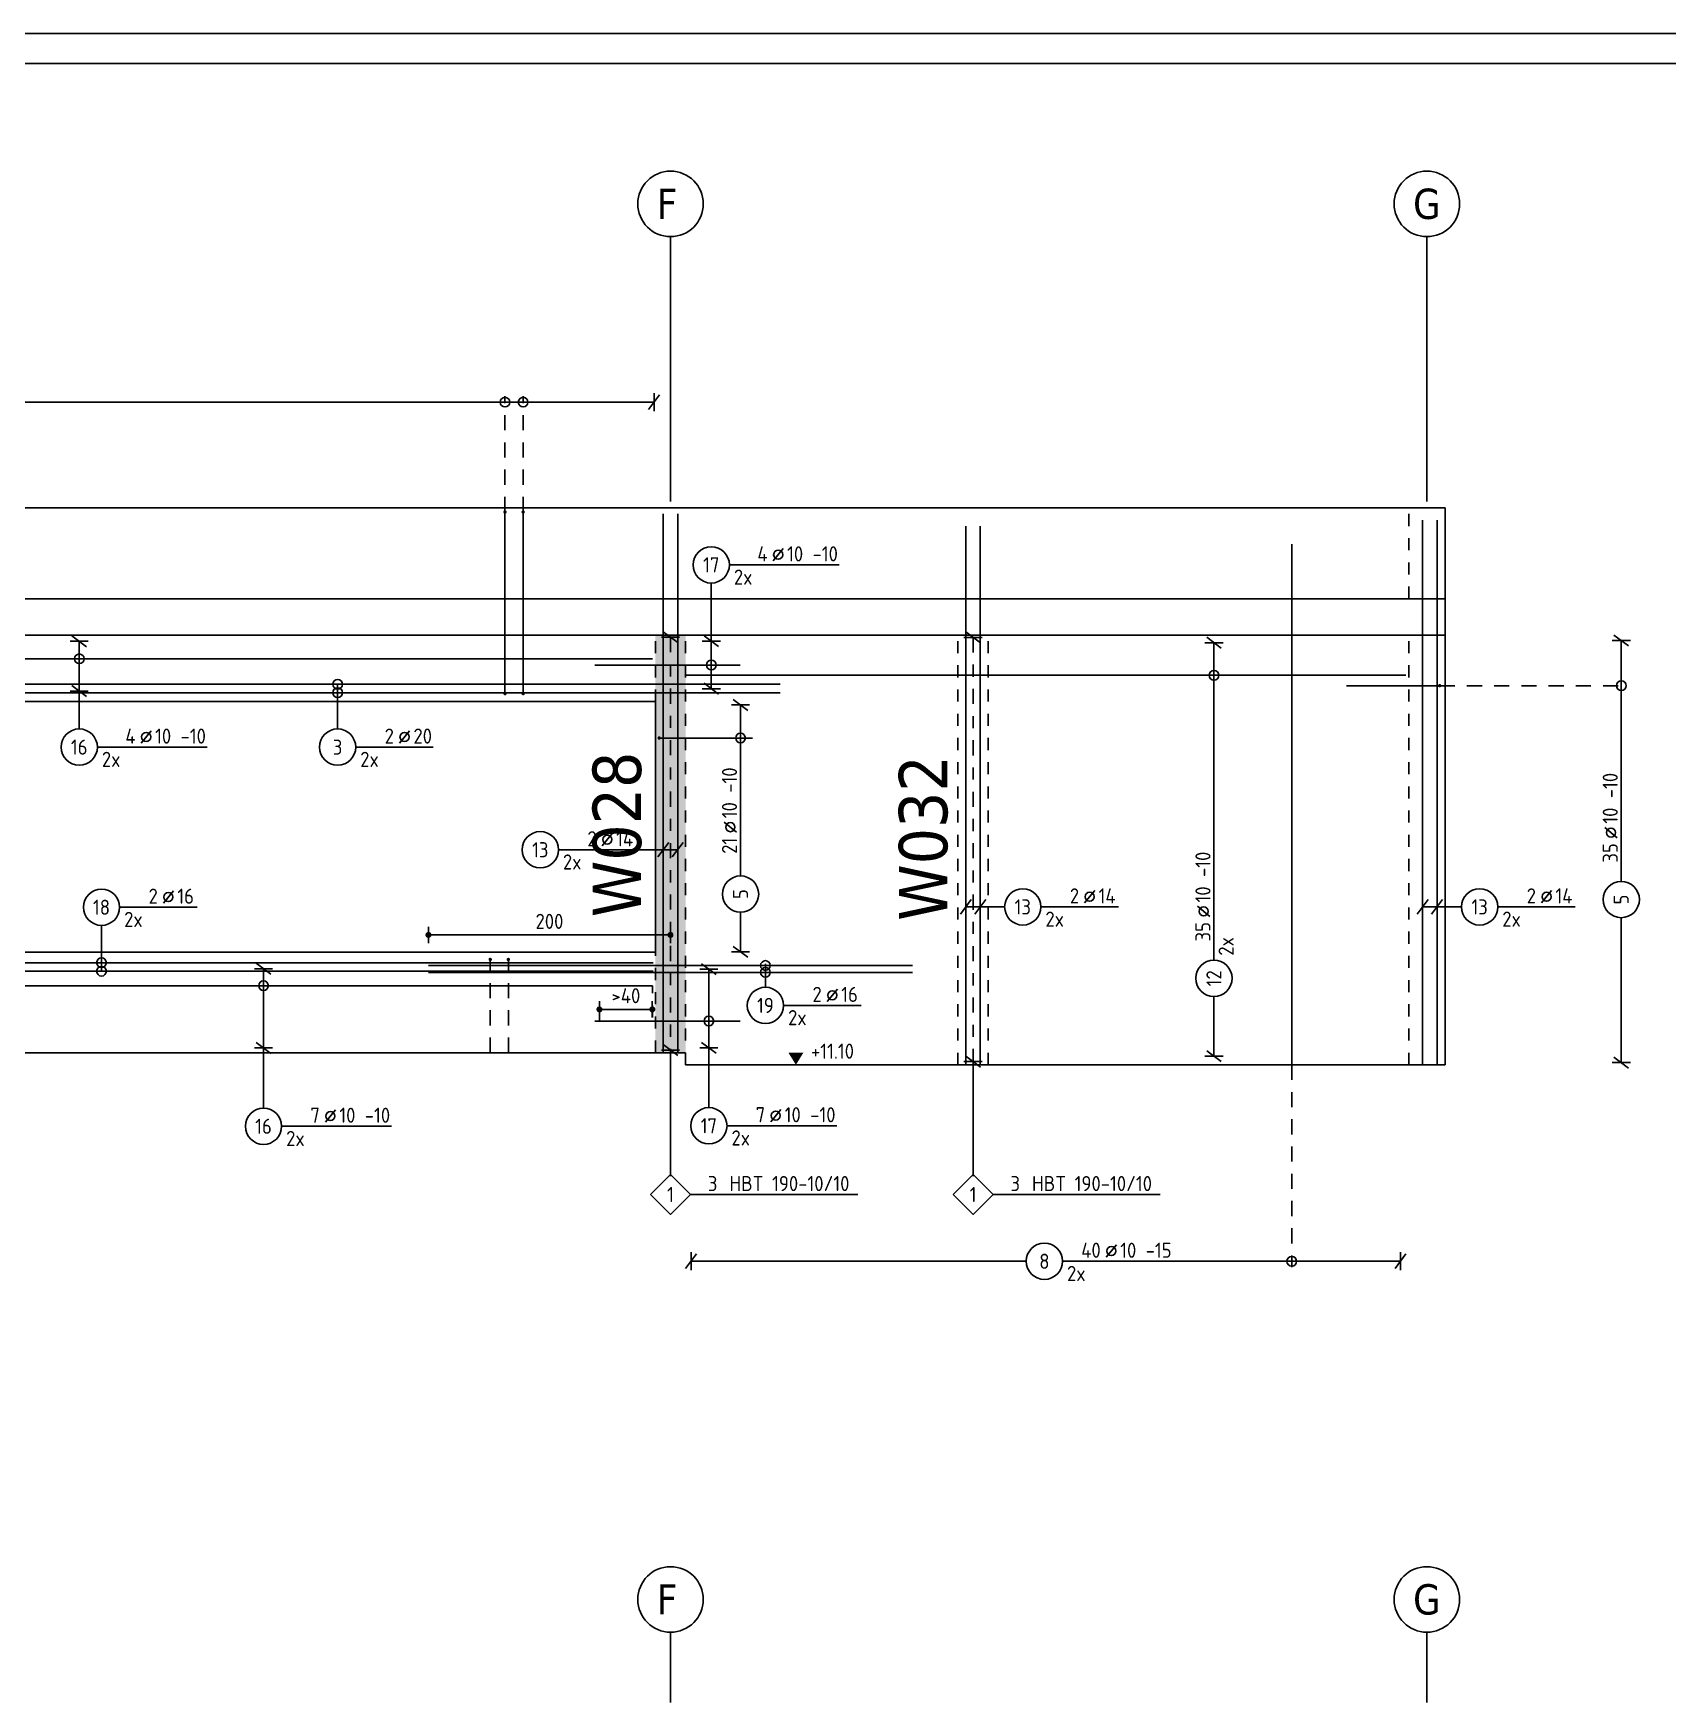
# Model space of a CAD drawing. Extents: x 28 to 142, y -30 to 32.
# Drawn here: x 70.63 to 84.14, y -3.1 to 10.69 of the extents above; entities that cross this region are included whole.
import ezdxf
from ezdxf.enums import TextEntityAlignment as Align

# ---------------------------------------------------------------- set-up
doc = ezdxf.new("R2010")
doc.units = 0
doc.header["$LTSCALE"] = 0.5
for name, pattern in [('AUSGEZOGEN', [1000.01, 1000, 0.01]), ('HIDDEN', [0.375, 0.25, -0.125]), ('HIDDEN4', [0.12, 0.02, -0.1]), ('PUNKT', [0.175, 0.05, -0.125]), ('STRICHPUNKT2', [0.55, 0.25, -0.125, 0.05, -0.125]), ('VERDECKT', [0.375, 0.25, -0.125])]:
    doc.linetypes.add(name, pattern=pattern)
for name, color, linetype in [('ACHSEN', 7, 'Continuous'), ('AFU', 7, 'Continuous'), ('BETON', 7, 'Continuous'), ('DRUEBER', 7, 'Continuous'), ('grau_mittel', 7, 'Continuous'), ('HBT', 7, 'Continuous'), ('koten', 7, 'Continuous'), ('MASSE', 7, 'Continuous'), ('RAHMEN', 7, 'Continuous'), ('RND', 7, 'Continuous'), ('SFP_Achsen', 7, 'Continuous')]:
    doc.layers.add(name, color=color, linetype=linetype)
doc.layers.add('NOPLOT', color=7, linetype='Continuous', plot=False)
doc.styles.add('helv', font='tahoma.ttf')
doc.styles.add('txt', font='isocp.shx')
doc.linetypes.add('AFU_50L', pattern='A,0.75,["/",Standard,S=0.2,R=0,X=-0.01,Y=-0.1],0.07,["/",Standard,S=0.2,R=0,X=-0.01,Y=-0.1],0.75', length=1.57)
doc.dimstyles.new('DOT_I', dxfattribs={"dimscale": 0.5, "dimtxt": 0.25, "dimasz": 0.25, "dimexe": 0.1, "dimexo": 0.3, "dimgap": 0.1, "dimtad": 1, "dimdec": 3, "dimzin": 3, "dimtxsty": 'txt', "dimblk": 'DOT', "dimblk1": 'DOT', "dimblk2": 'DOT', "dimsah": 1, "dimcen": 0.1, "dimse1": 1, "dimse2": 1, "dimazin": 0, "dimtfac": 1, "dimtdec": 4, "dimtix": 1, "dimtmove": 2, "dimatfit": 3, "dimfxl": 0, "dimtvp": 1, "dimtolj": 1, "dimtzin": 0, "dimarcsym": 0})

# ---------------------------------------------------------------- blocks, each defined once
blk = doc.blocks.new('OKRD_O')
at = {"color": 0, "linetype": 'ByBlock'}
blk.add_solid([(-0.125, 0.202), (0.125, 0.202), (0, 0)], dxfattribs=at)
at = {"color": 0, "linetype": 'ByBlock', "style": 'txt'}
blk.add_attdef('OKRD', (0.25, 0.1), '', height=0.25, dxfattribs=at)
blk = doc.blocks.new('lei_gre')
at = {"layer": 'RND', "color": 7, "linetype": 'Continuous'}
for p, q in [((-0.09, -0.12), (0.09, 0.12)), ((0, 0.15), (0, -0.15))]:
    blk.add_line(p, q, dxfattribs=at)
blk = doc.blocks.new('RND_LEI')
at = {"layer": 'RND', "color": 7, "linetype": 'Continuous'}
blk.add_line((1.022, 0.066), (1.19, 0.27), dxfattribs=at)
for centre, radius in [((0, 0), 0.3), ((1.106, 0.168), 0.075)]:
    blk.add_circle(centre, radius, dxfattribs=at)
at = {"layer": 'RND', "color": 7, "linetype": 'Continuous', "style": 'txt'}
blk.add_attdef('ANZ', text='', height=0.25, dxfattribs=at).set_placement((0.931, 0.057), align=Align.RIGHT)
for tag, p in [('DUM', (1.253, 0.057)), ('ABSTD', (1.674, 0.057)), ('POSTXT', (0.374, -0.327))]:
    blk.add_attdef(tag, p, '', height=0.25, dxfattribs=at)
blk.add_attdef('POSL', text='', height=0.25, dxfattribs=at).set_placement((0, 0), align=Align.MIDDLE)
blk = doc.blocks.new('DOT')
at = {"layer": 'MASSE', "color": 7, "linetype": 'Continuous'}
for p, q in [((0, 0), (-1, 0)), ((0, 0.54), (0, -0.54))]:
    blk.add_line(p, q, dxfattribs=at)
at = {"layer": 'MASSE', "color": 7, "linetype": 'Continuous', "const_width": 0.2}
blk.add_lwpolyline([(-0.1, 0, 1), (0.1, 0, 1)], format="xyb", close=True, dxfattribs=at)
blk = doc.blocks.new('*D23')
at = {"layer": 'DEFPOINTS', "color": 0, "linetype": 'AUSGEZOGEN', "transparency": 16777216}
for p in [(75.311, 2.627), (75.311, 2.627), (75.748, 2.627)]:
    blk.add_point(p, dxfattribs=at)
at = {"layer": 'MASSE', "color": 0, "linetype": 'AUSGEZOGEN', "lineweight": -2, "transparency": 16777216}
blk.add_line((75.623, 2.627), (75.436, 2.627), dxfattribs=at)
at = {"layer": 'MASSE', "color": 0, "linetype": 'AUSGEZOGEN', "lineweight": -2, "transparency": 16777216, "xscale": 0.125, "yscale": 0.125, "zscale": 0.125, "rotation": 180}
blk.add_blockref('DOT', (75.311, 2.627), dxfattribs=at)
at = {"layer": 'MASSE', "color": 0, "linetype": 'AUSGEZOGEN', "lineweight": -2, "transparency": 16777216, "xscale": 0.125, "yscale": 0.125, "zscale": 0.125}
blk.add_blockref('DOT', (75.748, 2.627), dxfattribs=at)
at = {"layer": 'MASSE', "color": 0, "linetype": 'AUSGEZOGEN', "transparency": 16777216, "insert": (75.53, 2.74), "char_height": 0.125, "attachment_point": 5, "style": 'txt'}
blk.add_mtext('\\A1;>40', dxfattribs=at)
blk = doc.blocks.new('HBT_LEI')
at = {"layer": 'HBT', "color": 7, "linetype": 'Continuous'}
blk.add_lwpolyline([(-0.33, 0), (0, 0.33), (0.33, 0), (0, -0.33)], close=True, dxfattribs=at)
at = {"layer": 'HBT', "color": 7, "linetype": 'Continuous', "style": 'txt'}
blk.add_attdef('STKH', text='', height=0.25, dxfattribs=at).set_placement((0.776, 0.055), align=Align.RIGHT)
at = {"layer": 'HBT', "style": 'txt'}
for tag, p in [('ARTH', (0.973, 0.055)), ('TEXTH', (0.415, -0.309))]:
    blk.add_attdef(tag, p, '', height=0.25, dxfattribs=at)
at = {"layer": 'HBT', "color": 7, "linetype": 'Continuous', "style": 'txt'}
blk.add_attdef('POSH', text='', height=0.25, dxfattribs=at).set_placement((0, -0.126), align=Align.CENTER)
blk = doc.blocks.new('A1-35-0')
at = {"layer": 'RAHMEN'}
blk.add_line((118.9, 59.4), (0, 59.4), dxfattribs=at)
at = {"layer": 'RAHMEN', "color": 5}
blk.add_line((118.4, 58.9), (2, 58.9), dxfattribs=at)
blk = doc.blocks.new('*D49')
at = {"layer": 'DEFPOINTS', "color": 0, "linetype": 'AUSGEZOGEN', "transparency": 16777216}
for p in [(73.898, 3.242), (73.898, 3.242), (75.898, 3.242)]:
    blk.add_point(p, dxfattribs=at)
at = {"layer": 'MASSE', "color": 0, "linetype": 'AUSGEZOGEN', "lineweight": -2, "transparency": 16777216}
blk.add_line((75.773, 3.242), (74.023, 3.242), dxfattribs=at)
at = {"layer": 'MASSE', "color": 0, "linetype": 'AUSGEZOGEN', "lineweight": -2, "transparency": 16777216, "xscale": 0.125, "yscale": 0.125, "zscale": 0.125, "rotation": 180}
blk.add_blockref('DOT', (73.898, 3.242), dxfattribs=at)
at = {"layer": 'MASSE', "color": 0, "linetype": 'AUSGEZOGEN', "lineweight": -2, "transparency": 16777216, "xscale": 0.125, "yscale": 0.125, "zscale": 0.125}
blk.add_blockref('DOT', (75.898, 3.242), dxfattribs=at)
at = {"layer": 'MASSE', "color": 0, "linetype": 'AUSGEZOGEN', "transparency": 16777216, "insert": (74.898, 3.354), "char_height": 0.125, "attachment_point": 5, "style": 'txt'}
blk.add_mtext('\\A1;200', dxfattribs=at)

msp = doc.modelspace()

# ---------------------------------------------------------------- linework, layer by layer
at = {"layer": 'ACHSEN', "color": 140, "linetype": 'AUSGEZOGEN'}
for p, q in [((75.8984, 9.0103), (75.8984, 6.8236)), ((82.1484, 9.0103), (82.1484, 6.8236)), ((75.8984, -2.5174), (75.8984, -3.0993)), ((82.1484, -2.5174), (82.1484, -3.0993))]:
    msp.add_line(p, q, dxfattribs=at)
at = {"layer": 'AFU', "color": 8, "linetype": 'AFU_50L'}
for p, q in [((82.2984, 6.0194), (43.3734, 6.0194)), ((82.2984, 5.7194), (43.3734, 5.7194)), ((76.0234, 2.2694), (49.5234, 2.2694)), ((76.0234, 2.2694), (76.0234, 2.1694)), ((76.0234, 2.1694), (82.2984, 2.1694))]:
    msp.add_line(p, q, dxfattribs=at)
at = {"layer": 'BETON', "color": 6, "linetype": 'AUSGEZOGEN'}
for p, q in [((43.2984, 6.7694), (82.2984, 6.7694)), ((82.2984, 2.1694), (82.2984, 6.7694)), ((75.7734, 5.1694), (68.5484, 5.1694)), ((75.7734, 5.1694), (75.7734, 3.0994)), ((68.5484, 3.0994), (75.7734, 3.0994))]:
    msp.add_line(p, q, dxfattribs=at)
at = {"layer": 'DRUEBER', "color": 7, "linetype": 'PUNKT'}
for p, q in [((81.9984, 6.0194), (81.9984, 6.7694)), ((43.5334, 6.0194), (81.9984, 6.0194)), ((68.5484, 5.7194), (75.7734, 5.7194)), ((75.7734, 5.1694), (75.7734, 5.7194)), ((76.0234, 2.1694), (76.0234, 5.7194)), ((76.0234, 5.7194), (78.2734, 5.7194)), ((78.2734, 2.1694), (78.2734, 5.7194)), ((78.5234, 2.1694), (78.5234, 5.7194)), ((78.5234, 5.7194), (81.9984, 5.7194)), ((81.9984, 2.1694), (81.9984, 5.7194)), ((75.7734, 2.2694), (75.7734, 3.0994)), ((73.9234, 2.2694), (75.7734, 2.2694)), ((76.0234, 2.1694), (78.2734, 2.1694))]:
    msp.add_line(p, q, dxfattribs=at)
at = {"layer": 'grau_mittel', "color": 61, "linetype": 'AUSGEZOGEN'}
msp.add_solid([(76.0234, 5.7194), (75.7734, 5.7194), (76.0234, 2.2694), (75.7734, 2.2694)], dxfattribs=at)
at = {"layer": 'HBT', "color": 6, "linetype": 'STRICHPUNKT2'}
for p, q in [((75.8984, 5.7014), (75.8984, 2.2908)), ((78.3984, 5.7001), (78.3984, 2.1953))]:
    msp.add_line(p, q, dxfattribs=at)
at = {"layer": 'HBT', "color": 7, "linetype": 'AUSGEZOGEN'}
for p, q in [((75.8984, 2.2908), (75.8984, 1.2484)), ((78.3984, 2.1953), (78.3984, 1.2484)), ((76.0634, 1.0984), (77.4451, 1.0984)), ((78.5634, 1.0984), (79.9451, 1.0984))]:
    msp.add_line(p, q, dxfattribs=at)
at = {"layer": 'MASSE', "color": 7, "linetype": 'HIDDEN4'}
for p, q in [((75.7484, 2.56), (75.7484, 2.8224)), ((75.3109, 2.56), (75.3109, 2.531))]:
    msp.add_line(p, q, dxfattribs=at)
at = {"layer": 'RND', "color": 7, "linetype": 'AUSGEZOGEN'}
for p, q in [((64.1438, 7.6431), (75.762, 7.6431)), ((76.385, 6.2988), (77.2913, 6.2988)), ((76.235, 5.6684), (76.235, 6.1488)), ((71.0126, 5.6673), (71.0126, 5.2568)), ((76.235, 5.276), (76.235, 5.6684)), ((80.3886, 5.6561), (80.3886, 3.0336)), ((83.7544, 3.6844), (83.7544, 5.6743)), ((71.0126, 5.2568), (71.0126, 4.9434)), ((76.4768, 3.7294), (76.4768, 5.1414)), ((71.1626, 4.7934), (72.0689, 4.7934)), ((73.2974, 4.7934), (73.9374, 4.7934)), ((74.9723, 3.9458), (75.6123, 3.9458)), ((71.3465, 3.471), (71.9865, 3.471)), ((78.9592, 3.4736), (79.5992, 3.4736)), ((82.7342, 3.4736), (83.3742, 3.4736)), ((76.4768, 3.1021), (76.4768, 3.4294)), ((83.7544, 2.1878), (83.7544, 3.3844)), ((72.5352, 2.9631), (72.5352, 2.3082)), ((76.2151, 2.9591), (76.2151, 2.3092)), ((76.8326, 2.6598), (77.4726, 2.6598)), ((80.3886, 2.7336), (80.3886, 2.2406)), ((72.5352, 2.3082), (72.5352, 1.8115)), ((76.2151, 2.3092), (76.2151, 1.8159)), ((72.6852, 1.6615), (73.5914, 1.6615)), ((76.3651, 1.6659), (77.2713, 1.6659)), ((76.0676, 0.5466), (78.8377, 0.5466)), ((79.1377, 0.5466), (81.9301, 0.5466))]:
    msp.add_line(p, q, dxfattribs=at)
at = {"layer": 'RND', "color": 102, "linetype": 'VERDECKT'}
for p, q in [((74.5305, 6.7357), (74.5305, 7.6931)), ((74.6805, 6.7357), (74.6805, 7.6931)), ((82.254, 5.301), (83.8044, 5.301)), ((81.032, 2.1694), (81.032, 0.4966))]:
    msp.add_line(p, q, dxfattribs=at)
at = {"layer": 'RND', "color": 102, "linetype": 'AUSGEZOGEN'}
for p, q in [((73.1474, 4.9434), (73.1474, 5.313)), ((75.9577, 3.9458), (75.6123, 3.9458)), ((78.6592, 3.4736), (78.3383, 3.4736)), ((82.4342, 3.4736), (82.1133, 3.4736)), ((71.1965, 3.321), (71.1965, 2.9424)), ((76.6826, 2.8098), (76.6826, 3.0036))]:
    msp.add_line(p, q, dxfattribs=at)
at = {"layer": 'RND', "color": 7, "linetype": 'AUSGEZOGEN', "const_width": 0.014}
for points in [[(74.5235, 6.7357, 1), (74.5375, 6.7357, 1)], [(74.6735, 6.7357, 1), (74.6875, 6.7357, 1)], [(74.5235, 5.2357, 1), (74.5375, 5.2357, 1)], [(74.6735, 5.2357, 1), (74.6875, 5.2357, 1)], [(82.254, 5.294, -1), (82.254, 5.308, -1)], [(75.8053, 4.8757, -1), (75.8053, 4.8617, -1)], [(74.4013, 3.0394, 1), (74.4153, 3.0394, 1)], [(74.5513, 3.0394, 1), (74.5653, 3.0394, 1)]]:
    msp.add_lwpolyline(points, format="xyb", close=True, dxfattribs=at)
at = {"layer": 'RND', "color": 1, "linetype": 'AUSGEZOGEN'}
for points in [[(74.5305, 5.2357), (74.5305, 6.7357)], [(74.6805, 5.2357), (74.6805, 6.7357)], [(75.8383, 2.2694), (75.8383, 6.7194)], [(75.9577, 2.2694), (75.9577, 6.7194)], [(78.3383, 2.1694), (78.3383, 6.6194)], [(78.4577, 2.1694), (78.4577, 6.6194)], [(82.1133, 2.1694), (82.1133, 6.6694)], [(82.2327, 2.1694), (82.2327, 6.6694)], [(74.5305, 5.2357), (74.5305, 6.5357)], [(74.6805, 5.2357), (74.6805, 6.5357)], [(81.032, 2.1694), (81.032, 6.4694)], [(68.5484, 5.5228), (75.7484, 5.5228)], [(75.2734, 5.4716), (76.4734, 5.4716)], [(75.2734, 5.4716), (76.4734, 5.4716)], [(76.0234, 5.3871), (81.9734, 5.3871)], [(66.755, 5.333), (68.555, 5.333), (68.855, 5.313), (76.805, 5.313)], [(66.755, 5.263), (68.555, 5.263), (68.855, 5.243), (76.805, 5.243)], [(81.484, 5.301), (82.254, 5.301)], [(76.5753, 4.8687), (75.8053, 4.8687)], [(67.005, 3.0324), (68.555, 3.0324), (68.855, 3.0124), (75.755, 3.0124)], [(67.005, 2.9624), (68.555, 2.9624), (68.855, 2.9424), (75.755, 2.9424)], [(73.8984, 2.9895), (77.8984, 2.9895)], [(73.8984, 2.9328), (77.8984, 2.9328)], [(68.5484, 2.8224), (75.7484, 2.8224)], [(75.2734, 2.531), (76.4734, 2.531)]]:
    msp.add_lwpolyline(points, dxfattribs=at)
at = {"layer": 'RND', "color": 1, "linetype": 'HIDDEN'}
for points in [[(74.4083, 2.2694), (74.4083, 3.0394)], [(74.5583, 2.2694), (74.5583, 3.0394)]]:
    msp.add_lwpolyline(points, dxfattribs=at)
at = {"layer": 'RND', "color": 7, "linetype": 'AUSGEZOGEN'}
for centre in [(74.5305, 7.6431), (74.6805, 7.6431), (71.0126, 5.5228), (76.235, 5.4716), (80.3886, 5.3871), (73.1474, 5.313), (73.1474, 5.243), (83.7544, 5.301), (76.4768, 4.8687), (71.1965, 3.0124), (71.1965, 2.9424), (76.6826, 2.9895), (76.6826, 2.9328), (72.5352, 2.8224), (76.2151, 2.531), (81.032, 0.5466)]:
    msp.add_circle(centre, 0.04, dxfattribs=at)
at = {"layer": 'SFP_Achsen', "color": 7, "linetype": 'AUSGEZOGEN'}
for centre in [(75.8984, 9.2808), (82.1484, 9.2808), (75.8984, -2.247), (82.1484, -2.247)]:
    msp.add_circle(centre, 0.2705, dxfattribs=at)

# ---------------------------------------------------------------- block references
at = {"layer": 'HBT', "color": 6, "linetype": 'STRICHPUNKT2', "xscale": 0.5, "yscale": 0.5, "zscale": 0.5, "rotation": 269.9999999999991}
for p in [(75.8984, 5.7014), (78.3984, 5.7001), (75.8984, 2.2908), (78.3984, 2.1953)]:
    msp.add_blockref('lei_gre', p, dxfattribs=at)
at = {"layer": 'HBT', "color": 7, "linetype": 'AUSGEZOGEN', "xscale": 0.5, "yscale": 0.5, "zscale": 0.5}
for p in [(75.8984, 1.0984), (78.3984, 1.0984)]:
    msp.add_blockref('HBT_LEI', p, dxfattribs=at).add_auto_attribs({'POSH': '1', 'STKH': '3', 'ARTH': 'HBT 190-10/10'})
at = {"layer": 'koten', "color": 7, "linetype": 'AUSGEZOGEN', "xscale": 0.5, "yscale": 0.5, "zscale": 0.5}
msp.add_blockref('OKRD_O', (76.9344, 2.1694), dxfattribs=at).add_auto_attribs({'OKRD': '+11.10'})
at = {"layer": 'RAHMEN', "color": 7, "linetype": 'AUSGEZOGEN', "xscale": 0.5, "yscale": 0.5, "zscale": 0.5}
msp.add_blockref('A1-35-0', (39.9553, -19.0109), dxfattribs=at)
at = {"layer": 'RND', "color": 7, "linetype": 'AUSGEZOGEN', "xscale": 0.5, "yscale": 0.5, "zscale": 0.5}
for p in [(75.762, 7.6431), (76.0676, 0.5466), (81.9301, 0.5466)]:
    msp.add_blockref('lei_gre', p, dxfattribs=at)
for p, values in [((76.235, 6.2988), {'POSL': '17', 'DUM': '10', 'ANZ': '4', 'ABSTD': '-10', 'POSTXT': '2x'}), ((71.0126, 4.7934), {'POSL': '16', 'DUM': '10', 'ANZ': '4', 'ABSTD': '-10', 'POSTXT': '2x'}), ((73.1474, 4.7934), {'POSL': '3', 'DUM': '20', 'ANZ': '2', 'POSTXT': '2x'}), ((74.8223, 3.9458), {'POSL': '13', 'DUM': '14', 'ANZ': '2', 'POSTXT': '2x'}), ((71.1965, 3.471), {'POSL': '18', 'DUM': '16', 'ANZ': '2', 'POSTXT': '2x'}), ((78.8092, 3.4736), {'POSL': '13', 'DUM': '14', 'ANZ': '2', 'POSTXT': '2x'}), ((82.5842, 3.4736), {'POSL': '13', 'DUM': '14', 'ANZ': '2', 'POSTXT': '2x'}), ((76.6826, 2.6598), {'POSL': '19', 'DUM': '16', 'ANZ': '2', 'POSTXT': '2x'}), ((72.5352, 1.6615), {'POSL': '16', 'DUM': '10', 'ANZ': '7', 'ABSTD': '-10', 'POSTXT': '2x'}), ((76.2151, 1.6659), {'POSL': '17', 'DUM': '10', 'ANZ': '7', 'ABSTD': '-10', 'POSTXT': '2x'}), ((78.9877, 0.5466), {'POSL': '8', 'DUM': '10', 'ANZ': '40', 'ABSTD': '-15', 'POSTXT': '2x'})]:
    msp.add_blockref('RND_LEI', p, dxfattribs=at).add_auto_attribs(values)
for p, rotation in [((71.0126, 5.6673), 270), ((76.235, 5.6684), 90), ((80.3886, 5.6561), 270), ((83.7544, 5.6743), 90), ((71.0126, 5.2568), 270), ((76.235, 5.276), 90), ((76.4768, 5.1414), 90), ((76.4768, 3.1021), 90), ((72.5352, 2.9631), 270), ((76.2151, 2.9591), 270), ((72.5352, 2.3082), 270), ((76.2151, 2.3092), 270), ((80.3886, 2.2406), 270), ((83.7544, 2.1878), 90)]:
    msp.add_blockref('lei_gre', p, dxfattribs=dict(at, rotation=rotation))
at = {"layer": 'RND', "color": 7, "linetype": 'AUSGEZOGEN', "xscale": 0.5, "yscale": 0.5, "zscale": 0.5, "rotation": 90}
for p, values in [((76.4768, 3.5794), {'POSL': '5', 'DUM': '10', 'ANZ': '21', 'ABSTD': '-10'}), ((83.7544, 3.5344), {'POSL': '5', 'DUM': '10', 'ANZ': '35', 'ABSTD': '-10'}), ((80.3886, 2.8836), {'POSL': '12', 'DUM': '10', 'ANZ': '35', 'ABSTD': '-10', 'POSTXT': '2x'})]:
    msp.add_blockref('RND_LEI', p, dxfattribs=at).add_auto_attribs(values)
at = {"layer": 'RND', "color": 102, "linetype": 'AUSGEZOGEN', "xscale": 0.5, "yscale": 0.5, "zscale": 0.5, "rotation": 180}
for p in [(75.8383, 3.9458), (75.9577, 3.9458), (78.3383, 3.4736), (78.4577, 3.4736), (82.1133, 3.4736), (82.2327, 3.4736)]:
    msp.add_blockref('lei_gre', p, dxfattribs=at)

# ---------------------------------------------------------------- texts
at = {"layer": 'NOPLOT', "color": 191, "linetype": 'AUSGEZOGEN', "style": 'helv'}
for s, p in [('W028', (75.6545, 3.3887)), ('W032', (78.1851, 3.3587))]:
    msp.add_text(s, height=0.4, rotation=90, dxfattribs=at).set_placement(p)
at = {"layer": 'SFP_Achsen', "color": 6, "linetype": 'AUSGEZOGEN', "style": 'helv'}
for s, p in [('F', (75.7843, 9.1564)), ('G', (82.0343, 9.1564)), ('F', (75.7843, -2.3713)), ('G', (82.0343, -2.3713))]:
    msp.add_text(s, height=0.25, dxfattribs=at).set_placement(p)

# ---------------------------------------------------------------- dimensions: what is measured, and where the dimension line sits
at = {"layer": 'MASSE', "color": 7, "linetype": 'AUSGEZOGEN'}
dim = msp.add_linear_dim(base=(73.8984, 3.2415), p1=(75.8984, 3.2415), p2=(73.8984, 3.2415), dimstyle='DOT_I', override={"dimdec": 0, "dimlfac": 100}, dxfattribs=at)
dim.commit()
dim.dimension.update_dxf_attribs({"geometry": '*D49', "text_midpoint": (74.8984, 3.354)})
dim = msp.add_linear_dim(base=(75.3109, 2.6275), p1=(75.7484, 2.6275), p2=(75.3109, 2.6275), text='>40', dimstyle='DOT_I', override={"dimdec": 1, "dimlfac": 100}, dxfattribs=at)
dim.commit()
dim.dimension.update_dxf_attribs({"geometry": '*D23', "text_midpoint": (75.5296, 2.74)})

doc.saveas('drawing.dxf')
